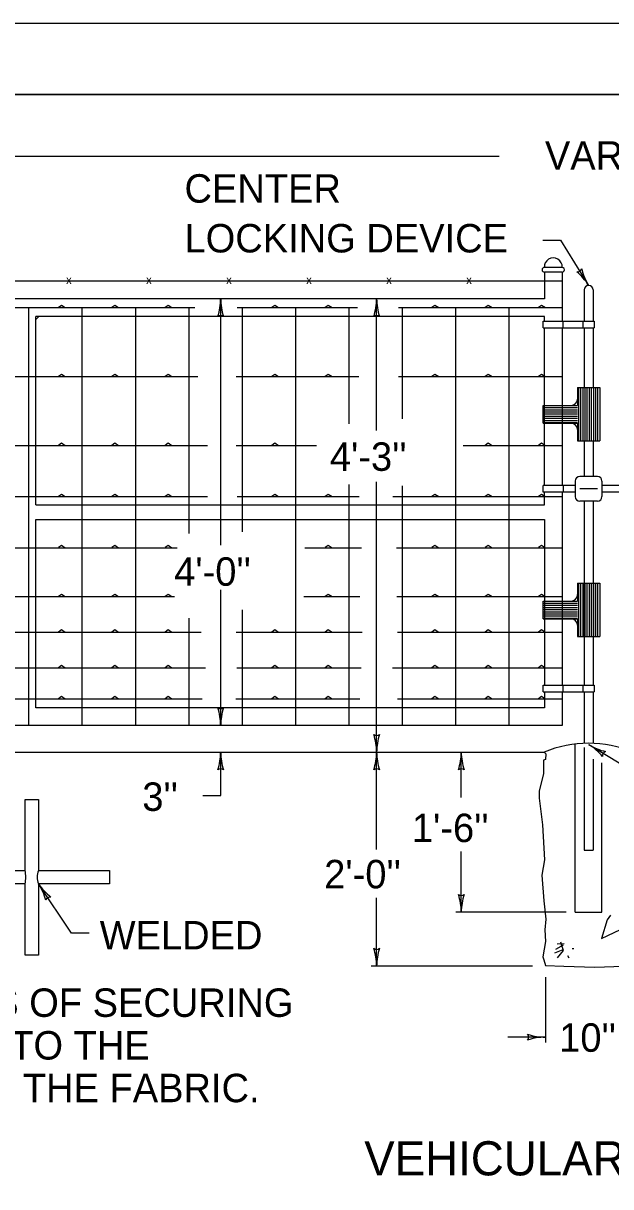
# Model space of a CAD drawing. Extents: x 997.6 to 1036.8, y 998.9 to 1022.9.
# Drawn here: x 1012.69 to 1016.82, y 1013.82 to 1022 of the extents above; entities that cross this region are included whole.
import ezdxf

# ---------------------------------------------------------------- set-up
doc = ezdxf.new("R2010")
doc.units = 0
for name, color, linetype in [('Level 1', 7, 'Continuous'), ('Level 10', 7, 'Continuous'), ('Level 11', 7, 'Continuous'), ('Level 14', 7, 'Continuous')]:
    doc.layers.add(name, color=color, linetype=linetype)

msp = doc.modelspace()

# ---------------------------------------------------------------- linework, layer by layer
at = {"layer": 'Level 1'}
for p, q in [((1016.0359, 1021.0633), (1008.8526, 1021.0633)), ((1016.3428, 1020.4762), (1016.4678, 1020.4762)), ((1016.4678, 1020.4762), (1016.6646, 1020.157)), ((1016.479, 1020.2835), (1016.354, 1020.2835)), ((1016.479, 1020.2506), (1016.354, 1020.2506)), ((1016.354, 1020.2506), (1016.354, 1020.0633)), ((1016.479, 1020.2506), (1016.479, 1019.9057)), ((1008.979, 1020.1883), (1016.479, 1020.1883)), ((1016.354, 1020.0633), (1009.104, 1020.0633)), ((1014.0788, 1018.33), (1014.0788, 1020.0633)), ((1015.175, 1019.1382), (1015.175, 1020.0633)), ((1016.6338, 1020.1258), (1016.6338, 1019.9057)), ((1016.6963, 1020.1258), (1016.6963, 1019.9057)), ((1012.6113, 1020.0008), (1013.8977, 1020.0008)), ((1012.729, 1020.0008), (1012.729, 1018.3133)), ((1013.104, 1020.0008), (1013.104, 1018.3133)), ((1013.479, 1020.0008), (1013.479, 1017.0633)), ((1013.854, 1020.0008), (1013.854, 1018.4136)), ((1014.1938, 1020.0008), (1015.0402, 1020.0008)), ((1014.229, 1020.0008), (1014.229, 1018.4241)), ((1014.604, 1020.0008), (1014.604, 1017.0633)), ((1014.979, 1020.0008), (1014.979, 1019.1834)), ((1015.3293, 1020.0008), (1016.479, 1020.0008)), ((1015.354, 1020.0008), (1015.354, 1019.2183)), ((1015.729, 1020.0008), (1015.729, 1017.0633)), ((1016.104, 1020.0008), (1016.104, 1017.0633)), ((1016.354, 1019.9383), (1012.7798, 1019.9383)), ((1012.7798, 1018.614), (1012.7798, 1019.9383)), ((1012.7798, 1019.9172), (1012.8008, 1019.9383)), ((1016.3449, 1019.8588), (1016.3449, 1019.9057)), ((1016.3449, 1019.9057), (1016.4849, 1019.9057)), ((1016.354, 1019.9057), (1016.354, 1019.9383)), ((1016.4849, 1019.9057), (1016.4849, 1019.8588)), ((1016.4849, 1019.9057), (1016.6249, 1019.9057)), ((1016.6249, 1019.9057), (1016.7038, 1019.9057)), ((1016.6249, 1019.9057), (1016.6249, 1019.8588)), ((1016.7038, 1019.9057), (1016.7038, 1019.8588)), ((1016.3449, 1019.8588), (1016.4849, 1019.8588)), ((1016.354, 1018.7504), (1016.354, 1019.8588)), ((1016.479, 1019.8588), (1016.479, 1018.7504)), ((1016.4849, 1019.8588), (1016.6249, 1019.8588)), ((1016.6249, 1019.8588), (1016.7038, 1019.8588)), ((1016.6338, 1019.8588), (1016.6338, 1019.4383)), ((1016.6963, 1019.8588), (1016.6963, 1019.4383)), ((1008.979, 1019.5163), (1013.9185, 1019.5163)), ((1014.1868, 1019.5163), (1015.0507, 1019.5163)), ((1015.3293, 1019.5163), (1016.479, 1019.5163)), ((1016.5869, 1019.4383), (1016.7433, 1019.4383)), ((1016.5869, 1019.4383), (1016.5869, 1019.3133)), ((1016.5933, 1019.4383), (1016.5933, 1019.0633)), ((1016.6083, 1019.4383), (1016.6083, 1019.0633)), ((1016.6233, 1019.4383), (1016.6233, 1019.0633)), ((1016.6383, 1019.4383), (1016.6383, 1019.0633)), ((1016.6533, 1019.4383), (1016.6533, 1019.0633)), ((1016.6683, 1019.4383), (1016.6683, 1019.0633)), ((1016.6833, 1019.4383), (1016.6833, 1019.0633)), ((1016.6983, 1019.4383), (1016.6983, 1019.0633)), ((1016.7133, 1019.4383), (1016.7133, 1019.0633)), ((1016.7283, 1019.4383), (1016.7283, 1019.0633)), ((1016.7433, 1019.4383), (1016.7433, 1019.0633)), ((1016.3451, 1019.1883), (1016.3451, 1019.3133)), ((1016.3451, 1019.3133), (1016.5869, 1019.3133)), ((1016.3451, 1019.2983), (1016.5869, 1019.2983)), ((1016.3451, 1019.2833), (1016.5869, 1019.2833)), ((1016.3451, 1019.2683), (1016.5869, 1019.2683)), ((1016.3451, 1019.2533), (1016.5869, 1019.2533)), ((1016.3451, 1019.2383), (1016.5869, 1019.2383)), ((1016.3451, 1019.2233), (1016.5869, 1019.2233)), ((1016.3451, 1019.2083), (1016.5869, 1019.2083)), ((1016.3451, 1019.1933), (1016.5869, 1019.1933)), ((1016.3451, 1019.1883), (1016.5869, 1019.1883)), ((1016.5869, 1019.1883), (1016.5869, 1019.0633)), ((1008.979, 1019.032), (1013.9864, 1019.032)), ((1014.1885, 1019.032), (1014.7528, 1019.032)), ((1015.7838, 1019.032), (1016.479, 1019.032)), ((1016.5869, 1019.0633), (1016.7433, 1019.0633)), ((1016.6338, 1019.0633), (1016.6338, 1018.8129)), ((1016.6963, 1019.0633), (1016.6963, 1018.8129)), ((1014.979, 1018.7585), (1014.979, 1017.0633)), ((1015.175, 1016.8758), (1015.175, 1018.7758)), ((1015.354, 1018.748), (1015.354, 1017.0633)), ((1016.3451, 1018.7036), (1016.3451, 1018.7504)), ((1016.5713, 1018.7504), (1016.3451, 1018.7504)), ((1016.4851, 1018.7504), (1016.4851, 1018.7036)), ((1016.5713, 1018.7817), (1016.5713, 1018.6723)), ((1016.7276, 1018.8129), (1016.6026, 1018.8129)), ((1016.7588, 1018.7817), (1016.7588, 1018.6723)), ((1016.9851, 1018.7504), (1016.7588, 1018.7504)), ((1008.979, 1018.6726), (1013.9864, 1018.6726)), ((1014.1954, 1018.6726), (1015.0523, 1018.6726)), ((1015.2893, 1018.6726), (1016.479, 1018.6726)), ((1016.5713, 1018.7036), (1016.3451, 1018.7036)), ((1016.354, 1018.614), (1016.354, 1018.7036)), ((1016.479, 1018.7036), (1016.479, 1017.3463)), ((1016.7276, 1018.727), (1016.6026, 1018.727)), ((1016.9851, 1018.7036), (1016.7588, 1018.7036)), ((1012.7798, 1018.614), (1016.354, 1018.614)), ((1016.7276, 1018.6411), (1016.6026, 1018.6411)), ((1016.6338, 1018.6411), (1016.6338, 1017.3463)), ((1016.6963, 1018.6411), (1016.6963, 1017.3463)), ((1012.7798, 1018.5125), (1016.354, 1018.5125)), ((1012.7798, 1017.1883), (1012.7798, 1018.5125)), ((1016.354, 1018.5125), (1016.354, 1017.3463)), ((1008.979, 1018.3133), (1013.774, 1018.3133)), ((1012.729, 1018.3133), (1012.729, 1017.0633)), ((1013.104, 1018.3133), (1013.104, 1017.0633)), ((1014.6692, 1018.3133), (1015.0698, 1018.3133)), ((1015.3136, 1018.3133), (1016.479, 1018.3133)), ((1016.6338, 1018.1723), (1016.6338, 1018.0633)), ((1016.6963, 1018.1711), (1016.6963, 1018.0633)), ((1014.0788, 1017.0633), (1014.0788, 1018.0165)), ((1016.5869, 1018.0633), (1016.7433, 1018.0633)), ((1016.5869, 1018.0633), (1016.5869, 1017.9383)), ((1016.5933, 1018.0633), (1016.5933, 1017.6883)), ((1016.6083, 1018.0633), (1016.6083, 1017.6883)), ((1016.6233, 1018.0633), (1016.6233, 1017.6883)), ((1016.6383, 1018.0633), (1016.6383, 1017.6883)), ((1016.6533, 1018.0633), (1016.6533, 1017.6883)), ((1016.6683, 1018.0633), (1016.6683, 1017.6883)), ((1016.6833, 1018.0633), (1016.6833, 1017.6883)), ((1016.6983, 1018.0633), (1016.6983, 1017.6883)), ((1016.7133, 1018.0633), (1016.7133, 1017.6883)), ((1016.7283, 1018.0633), (1016.7283, 1017.6883)), ((1016.7433, 1018.0633), (1016.7433, 1017.6883)), ((1008.979, 1017.9695), (1013.7531, 1017.9695)), ((1014.6623, 1017.9695), (1015.0558, 1017.9695)), ((1015.3171, 1017.9695), (1016.479, 1017.9695)), ((1016.3451, 1017.8133), (1016.3451, 1017.9383)), ((1016.3451, 1017.9383), (1016.5869, 1017.9383)), ((1014.229, 1017.8772), (1014.229, 1017.0633)), ((1016.3451, 1017.9233), (1016.5869, 1017.9233)), ((1016.3451, 1017.9083), (1016.5869, 1017.9083)), ((1016.3451, 1017.8933), (1016.5869, 1017.8933)), ((1016.3451, 1017.8783), (1016.5869, 1017.8783)), ((1016.3451, 1017.8633), (1016.5869, 1017.8633)), ((1016.3451, 1017.8483), (1016.5869, 1017.8483)), ((1013.854, 1017.818), (1013.854, 1017.0633)), ((1016.3451, 1017.8333), (1016.5869, 1017.8333)), ((1016.3451, 1017.8183), (1016.5869, 1017.8183)), ((1016.3451, 1017.8133), (1016.5869, 1017.8133)), ((1016.5869, 1017.8133), (1016.5869, 1017.6883)), ((1008.979, 1017.7195), (1013.9412, 1017.7195)), ((1014.1885, 1017.7195), (1015.0733, 1017.7195)), ((1015.3206, 1017.7195), (1016.479, 1017.7195)), ((1016.5869, 1017.6883), (1016.7433, 1017.6883)), ((1016.6338, 1017.6883), (1016.6338, 1017.591)), ((1016.6963, 1017.6883), (1016.6963, 1017.5893)), ((1008.979, 1017.4695), (1013.9725, 1017.4695)), ((1014.192, 1017.4695), (1015.0663, 1017.4695)), ((1015.2858, 1017.4695), (1016.479, 1017.4695)), ((1016.3449, 1017.2994), (1016.3449, 1017.3463)), ((1016.3449, 1017.3463), (1016.4849, 1017.3463)), ((1016.3449, 1017.2994), (1016.4849, 1017.2994)), ((1016.354, 1017.2994), (1016.354, 1017.1883)), ((1016.479, 1017.2994), (1016.479, 1017.0633)), ((1016.4849, 1017.3463), (1016.4849, 1017.2994)), ((1016.4849, 1017.3463), (1016.6249, 1017.3463)), ((1016.4849, 1017.2994), (1016.6249, 1017.2994)), ((1016.6249, 1017.3463), (1016.7038, 1017.3463)), ((1016.6249, 1017.3463), (1016.6249, 1017.2994)), ((1016.6249, 1017.2994), (1016.7038, 1017.2994)), ((1016.6338, 1017.2994), (1016.6338, 1016.9377)), ((1016.6963, 1017.2994), (1016.6963, 1016.9377)), ((1016.7038, 1017.3463), (1016.7038, 1017.2994)), ((1009.1115, 1017.2508), (1013.9482, 1017.2508)), ((1014.185, 1017.2508), (1015.0558, 1017.2508)), ((1015.3206, 1017.2508), (1016.479, 1017.2508)), ((1016.354, 1017.1883), (1012.7798, 1017.1883)), ((1016.479, 1017.0633), (1008.979, 1017.0633)), ((1012.4943, 1016.8758), (1016.3517, 1016.8758)), ((1014.0788, 1016.5709), (1014.0788, 1016.8758)), ((1015.175, 1016.1913), (1015.175, 1016.8758)), ((1015.77, 1016.5563), (1015.77, 1016.8758)), ((1016.5713, 1015.7508), (1016.5713, 1016.9328)), ((1016.6338, 1016.9078), (1016.6338, 1016.1877)), ((1017.3809, 1016.4923), (1016.6671, 1016.9277)), ((1016.6963, 1016.8253), (1016.6963, 1016.1877)), ((1016.7588, 1015.7508), (1016.7588, 1016.7996)), ((1012.7043, 1016.0431), (1012.7043, 1016.5431)), ((1012.7043, 1016.5431), (1012.7981, 1016.5431)), ((1012.7981, 1016.5431), (1012.7981, 1016.0431)), ((1013.9538, 1016.5709), (1014.0788, 1016.5709)), ((1015.77, 1015.7508), (1015.77, 1016.1785)), ((1016.6338, 1016.1877), (1016.6963, 1016.1877)), ((1012.2043, 1016.0431), (1012.7043, 1016.0431)), ((1012.7981, 1016.0431), (1013.2981, 1016.0431)), ((1013.2981, 1016.0431), (1013.2981, 1015.9493)), ((1012.7043, 1015.9493), (1012.2043, 1015.9493)), ((1012.7043, 1015.4493), (1012.7043, 1015.9493)), ((1013.2981, 1015.9493), (1012.7981, 1015.9493)), ((1012.7981, 1015.9493), (1012.7981, 1015.4493)), ((1013.0303, 1015.6043), (1012.7981, 1015.9493)), ((1015.175, 1015.3721), (1015.175, 1015.8519)), ((1016.507, 1015.7508), (1015.7322, 1015.7508)), ((1016.5713, 1015.7508), (1016.7588, 1015.7508)), ((1013.1553, 1015.6043), (1013.0303, 1015.6043)), ((1012.7981, 1015.4493), (1012.7043, 1015.4493)), ((1016.27, 1015.3721), (1015.1366, 1015.3721)), ((1016.3609, 1015.2948), (1016.3609, 1014.8338)), ((1016.3609, 1014.8721), (1016.0972, 1014.8721))]:
    msp.add_line(p, q, dxfattribs=at)
for points in [[(1012.9355, 1020.0008), (1012.9588, 1020.0182), (1012.9863, 1020.0008)], [(1013.3138, 1020.0033), (1013.3338, 1020.0182), (1013.3613, 1020.0008)], [(1013.6888, 1020.0033), (1013.7088, 1020.0182), (1013.7363, 1020.0008)], [(1014.4388, 1020.0033), (1014.4588, 1020.0182), (1014.4863, 1020.0008)], [(1014.8138, 1020.0033), (1014.8338, 1020.0182), (1014.8613, 1020.0008)], [(1015.5638, 1020.0033), (1015.5838, 1020.0182), (1015.6113, 1020.0008)], [(1015.9388, 1020.0033), (1015.9588, 1020.0182), (1015.9863, 1020.0008)], [(1016.3138, 1020.0033), (1016.3338, 1020.0182), (1016.3613, 1020.0008)], [(1012.9388, 1019.5188), (1012.9588, 1019.5338), (1012.9863, 1019.5163)], [(1013.3138, 1019.5188), (1013.3338, 1019.5338), (1013.3613, 1019.5163)], [(1013.6888, 1019.5188), (1013.7088, 1019.5338), (1013.7363, 1019.5163)], [(1014.4388, 1019.5188), (1014.4588, 1019.5338), (1014.4863, 1019.5163)], [(1014.8138, 1019.5188), (1014.8338, 1019.5338), (1014.8613, 1019.5163)], [(1015.5638, 1019.5188), (1015.5838, 1019.5338), (1015.6113, 1019.5163)], [(1015.9388, 1019.5188), (1015.9588, 1019.5338), (1015.9863, 1019.5163)], [(1016.3138, 1019.5188), (1016.3338, 1019.5338), (1016.3613, 1019.5163)], [(1012.9388, 1019.0345), (1012.9588, 1019.0494), (1012.9863, 1019.032)], [(1013.3138, 1019.0345), (1013.3338, 1019.0494), (1013.3613, 1019.032)], [(1013.6888, 1019.0345), (1013.7088, 1019.0494), (1013.7363, 1019.032)], [(1014.4388, 1019.0345), (1014.4588, 1019.0494), (1014.4863, 1019.032)], [(1015.9388, 1019.0345), (1015.9588, 1019.0494), (1015.9863, 1019.032)], [(1016.3138, 1019.0345), (1016.3338, 1019.0494), (1016.3613, 1019.032)], [(1012.9388, 1018.6751), (1012.9588, 1018.6901), (1012.9863, 1018.6726)], [(1013.3138, 1018.6751), (1013.3338, 1018.6901), (1013.3613, 1018.6726)], [(1013.6888, 1018.6751), (1013.7088, 1018.6901), (1013.7363, 1018.6726)], [(1014.4388, 1018.6751), (1014.4588, 1018.6901), (1014.4863, 1018.6726)], [(1014.8138, 1018.6751), (1014.8338, 1018.6901), (1014.8613, 1018.6726)], [(1015.5638, 1018.6751), (1015.5838, 1018.6901), (1015.6113, 1018.6726)], [(1015.9388, 1018.6751), (1015.9588, 1018.6901), (1015.9863, 1018.6726)], [(1016.3138, 1018.6751), (1016.3338, 1018.6901), (1016.3613, 1018.6726)], [(1012.9388, 1018.3158), (1012.9588, 1018.3307), (1012.9863, 1018.3133)], [(1013.3138, 1018.3158), (1013.3338, 1018.3307), (1013.3613, 1018.3133)], [(1013.6888, 1018.3158), (1013.7088, 1018.3307), (1013.7363, 1018.3133)], [(1014.8138, 1018.3158), (1014.8338, 1018.3307), (1014.8613, 1018.3133)], [(1015.5638, 1018.3158), (1015.5838, 1018.3307), (1015.6113, 1018.3133)], [(1015.9388, 1018.3158), (1015.9588, 1018.3307), (1015.9863, 1018.3133)], [(1016.3138, 1018.3158), (1016.3338, 1018.3307), (1016.3613, 1018.3133)], [(1012.9388, 1017.972), (1012.9588, 1017.9869), (1012.9863, 1017.9695)], [(1013.3138, 1017.972), (1013.3338, 1017.9869), (1013.3613, 1017.9695)], [(1013.6888, 1017.972), (1013.7088, 1017.9869), (1013.7363, 1017.9695)], [(1014.8138, 1017.972), (1014.8338, 1017.9869), (1014.8613, 1017.9695)], [(1015.5638, 1017.972), (1015.5838, 1017.9869), (1015.6113, 1017.9695)], [(1015.9388, 1017.972), (1015.9588, 1017.9869), (1015.9863, 1017.9695)], [(1016.3138, 1017.972), (1016.3338, 1017.9869), (1016.3613, 1017.9695)], [(1012.9388, 1017.722), (1012.9588, 1017.7369), (1012.9863, 1017.7195)], [(1013.3138, 1017.722), (1013.3338, 1017.7369), (1013.3613, 1017.7195)], [(1013.6888, 1017.722), (1013.7088, 1017.7369), (1013.7363, 1017.7195)], [(1014.4388, 1017.722), (1014.4588, 1017.7369), (1014.4863, 1017.7195)], [(1014.8138, 1017.722), (1014.8338, 1017.7369), (1014.8613, 1017.7195)], [(1015.5638, 1017.722), (1015.5838, 1017.7369), (1015.6113, 1017.7195)], [(1015.9388, 1017.722), (1015.9588, 1017.7369), (1015.9863, 1017.7195)], [(1016.3138, 1017.722), (1016.3338, 1017.7369), (1016.3613, 1017.7195)], [(1012.9388, 1017.472), (1012.9588, 1017.4869), (1012.9863, 1017.4695)], [(1013.3138, 1017.472), (1013.3338, 1017.4869), (1013.3613, 1017.4695)], [(1013.6888, 1017.472), (1013.7088, 1017.4869), (1013.7363, 1017.4695)], [(1014.4388, 1017.472), (1014.4588, 1017.4869), (1014.4863, 1017.4695)], [(1014.8138, 1017.472), (1014.8338, 1017.4869), (1014.8613, 1017.4695)], [(1015.5638, 1017.472), (1015.5838, 1017.4869), (1015.6113, 1017.4695)], [(1015.9388, 1017.472), (1015.9588, 1017.4869), (1015.9863, 1017.4695)], [(1016.3138, 1017.472), (1016.3338, 1017.4869), (1016.3613, 1017.4695)], [(1012.9388, 1017.2533), (1012.9588, 1017.2682), (1012.9863, 1017.2508)], [(1013.3138, 1017.2533), (1013.3338, 1017.2682), (1013.3613, 1017.2508)], [(1013.6888, 1017.2533), (1013.7088, 1017.2682), (1013.7363, 1017.2508)], [(1014.4388, 1017.2533), (1014.4588, 1017.2682), (1014.4863, 1017.2508)], [(1014.8138, 1017.2533), (1014.8338, 1017.2682), (1014.8613, 1017.2508)], [(1015.5638, 1017.2533), (1015.5838, 1017.2682), (1015.6113, 1017.2508)], [(1015.9388, 1017.2533), (1015.9588, 1017.2682), (1015.9863, 1017.2508)], [(1016.3138, 1017.2533), (1016.3338, 1017.2682), (1016.3613, 1017.2508)], [(1016.3526, 1016.8758), (1016.3643, 1016.8645), (1016.3609, 1016.8232), (1016.3472, 1016.8198), (1016.3472, 1016.7235), (1016.3163, 1016.6031), (1016.3163, 1016.5515), (1016.3403, 1016.3658), (1016.3506, 1016.2008), (1016.3541, 1016.1183), (1016.3368, 1016.0117), (1016.3506, 1015.8294), (1016.3643, 1015.7022), (1016.3575, 1015.6265), (1016.3609, 1015.544), (1016.3438, 1015.4374), (1016.3506, 1015.4168), (1016.3609, 1015.3755), (1016.4916, 1015.3721), (1016.7083, 1015.3652), (1016.9111, 1015.3721)], [(1016.8191, 1015.7286), (1016.7953, 1015.6979)], [(1016.7953, 1015.6979), (1016.7564, 1015.5662)], [(1016.7564, 1015.5662), (1016.8882, 1015.6299)], [(1016.427, 1015.4661), (1016.485, 1015.4877)], [(1016.485, 1015.5196), (1016.4325, 1015.4872)], [(1016.4933, 1015.5279), (1016.4428, 1015.5266)], [(1016.4462, 1015.4289), (1016.4892, 1015.4821)], [(1016.485, 1015.4877), (1016.4698, 1015.539)], [(1016.4892, 1015.4821), (1016.4725, 1015.5293)], [(1016.5611, 1015.4934), (1016.5499, 1015.4921)], [(1016.5282, 1015.4278), (1016.5183, 1015.4433)]]:
    msp.add_lwpolyline(points, dxfattribs=at)
for centre, radius, start, end in [((1016.4165, 1020.2884), 0.0627, 355.52432, 184.47568), ((1016.354, 1020.267), 0.0165, 90.14505, 269.85495), ((1016.479, 1020.267), 0.0165, 269.85495, 90.14505), ((1016.5866, 1020.2836), 0.0313, 260.42632, 342.54301), ((1016.3318, 1019.9519), 0.3909, 31.65172, 50.3205), ((1016.9974, 1020.3621), 0.3909, 192.99888, 211.64561), ((1016.6651, 1020.1258), 0.0313, 0, 180), ((1016.3318, 1019.9519), 0.3909, 31.63949, 31.65172), ((1013.6878, 1020.0633), 0.3909, 341.34716, 359.99389), ((1014.4697, 1020.0633), 0.3909, 180, 198.66878), ((1014.4697, 1020.0633), 0.3909, 179.98778, 180), ((1014.7841, 1020.0633), 0.3909, 341.34716, 359.99389), ((1015.5659, 1020.0633), 0.3909, 180, 198.66878), ((1015.5659, 1020.0633), 0.3909, 179.98778, 180), ((1014.0787, 1019.9146), 0.0313, 48.7746, 130.89129), ((1015.175, 1019.9146), 0.0313, 48.7746, 130.89129), ((1016.5419, 1019.3583), 0.045, 270, 0), ((1016.5419, 1019.1433), 0.045, 0, 90), ((1016.6026, 1018.7817), 0.0313, 90, 180), ((1016.7276, 1018.7817), 0.0313, 0, 90), ((1016.6026, 1018.6723), 0.0313, 180, 270), ((1016.7276, 1018.6723), 0.0313, 270, 0), ((1016.5419, 1017.9833), 0.045, 270, 0), ((1016.5419, 1017.7683), 0.045, 0, 90), ((1014.0788, 1017.2119), 0.0313, 228.7746, 310.89129), ((1013.6878, 1017.0633), 0.3909, 0, 18.66878), ((1014.4697, 1017.0633), 0.3909, 161.34716, 179.99389), ((1013.6878, 1017.0633), 0.3909, 359.98778, 0), ((1015.175, 1017.0244), 0.0313, 228.7746, 310.89129), ((1014.7841, 1016.8758), 0.3909, 0, 18.66878), ((1015.5659, 1016.8758), 0.3909, 161.34716, 179.99389), ((1013.6878, 1016.8758), 0.3909, 341.34716, 359.99389), ((1014.4697, 1016.8758), 0.3909, 180, 198.66878), ((1014.4697, 1016.8758), 0.3909, 179.98778, 180), ((1014.7841, 1016.8758), 0.3909, 341.34716, 359.99389), ((1015.5659, 1016.8758), 0.3909, 180, 198.66878), ((1015.5659, 1016.8758), 0.3909, 179.98778, 180), ((1014.7841, 1016.8758), 0.3909, 359.98778, 0), ((1015.3791, 1016.8758), 0.3909, 341.34716, 359.99389), ((1016.1609, 1016.8758), 0.3909, 180, 198.66878), ((1016.1609, 1016.8758), 0.3909, 179.98778, 180), ((1016.6651, 1016.1258), 0.8125, 67.38013, 112.61986), ((1016.8707, 1017.2614), 0.3909, 238.60585, 238.61808), ((1016.8707, 1017.2614), 0.3909, 238.61808, 257.28686), ((1016.4635, 1016.5939), 0.3909, 39.96524, 58.61197), ((1016.794, 1016.8502), 0.0313, 107.39268, 189.50937), ((1014.0787, 1016.7271), 0.0313, 48.7746, 130.89129), ((1015.175, 1016.7271), 0.0313, 48.7746, 130.89129), ((1015.77, 1016.7271), 0.0313, 48.7746, 130.89129), ((1012.4871, 1015.9962), 0.2222, 347.82294, 12.17706), ((1012.9029, 1015.9962), 0.1149, 155.91485, 204.08515), ((1013.1224, 1016.1676), 0.3909, 213.91983, 213.93205), ((1013.1224, 1016.1676), 0.3909, 213.93205, 232.60083), ((1012.4737, 1015.7311), 0.3909, 15.27921, 33.92594), ((1012.881, 1015.826), 0.0313, 82.70665, 164.82334), ((1015.77, 1015.8994), 0.0313, 228.7746, 310.89129), ((1015.3791, 1015.7508), 0.3909, 0, 18.66878), ((1016.1609, 1015.7508), 0.3909, 161.34716, 179.99389), ((1015.3791, 1015.7508), 0.3909, 359.98778, 0), ((1015.175, 1015.5207), 0.0313, 228.7746, 310.89129), ((1014.7841, 1015.3721), 0.3909, 0, 18.66878), ((1015.5659, 1015.3721), 0.3909, 161.34716, 179.99389), ((1014.7841, 1015.3721), 0.3909, 359.98778, 0), ((1016.2123, 1014.8721), 0.0313, 318.7746, 40.89129), ((1016.3609, 1014.4811), 0.3909, 90, 108.66878), ((1016.3609, 1015.263), 0.3909, 251.34716, 269.99389), ((1016.3609, 1014.4811), 0.3909, 89.98778, 90)]:
    msp.add_arc(centre, radius, start, end, dxfattribs=at)
at = {"layer": 'Level 10'}
msp.add_line((1007, 1021.5), (1035.5, 1021.5), dxfattribs=at)
at = {"layer": 'Level 11'}
msp.add_lwpolyline([(1007, 1000.5), (1035.5, 1000.5), (1035.5, 1021.5), (1007, 1021.5)], close=True, dxfattribs=at)
at = {"layer": 'Level 14'}
msp.add_line((1000, 1022), (1036, 1022), dxfattribs=at)

# ---------------------------------------------------------------- texts
at = {"layer": 'Level 1'}
for s, height, p in [('VARIABLE  1', 0.2, (1016.3578, 1020.9707)), ('CENTER', 0.2, (1013.8246, 1020.7388)), ('LOCKING DEVICE', 0.2, (1013.8246, 1020.3888)), ('x', 0.06, (1012.992, 1020.1663)), ('x', 0.06, (1013.5545, 1020.1663)), ('x', 0.06, (1014.117, 1020.1663)), ('x', 0.06, (1014.6795, 1020.1663)), ('x', 0.06, (1015.242, 1020.1663)), ('x', 0.06, (1015.8045, 1020.1663)), ("4'-3''", 0.2, (1014.8464, 1018.8535)), ("4'-0''", 0.2, (1013.7518, 1018.0455)), ("3''", 0.2, (1013.5278, 1016.4628)), ("1'-6''", 0.2, (1015.4228, 1016.2435)), ("2'-0''", 0.2, (1014.8064, 1015.9184)), ('WELDED', 0.2, (1013.2284, 1015.489)), ('ALTERNATE METHODS OF SECURING', 0.2, (1009.672, 1015.0148)), ('VERTICAL STAY WIRE TO THE', 0.2, (1009.672, 1014.7148)), ("10''", 0.2, (1016.4582, 1014.7693)), ('HORIZONTAL WIRE OF THE FABRIC.', 0.2, (1009.672, 1014.4148)), ('VEHICULAR GATE', 0.24, (1015.0878, 1013.9003))]:
    msp.add_text(s, height=height, dxfattribs=at).set_placement(p)

doc.saveas('drawing.dxf')
